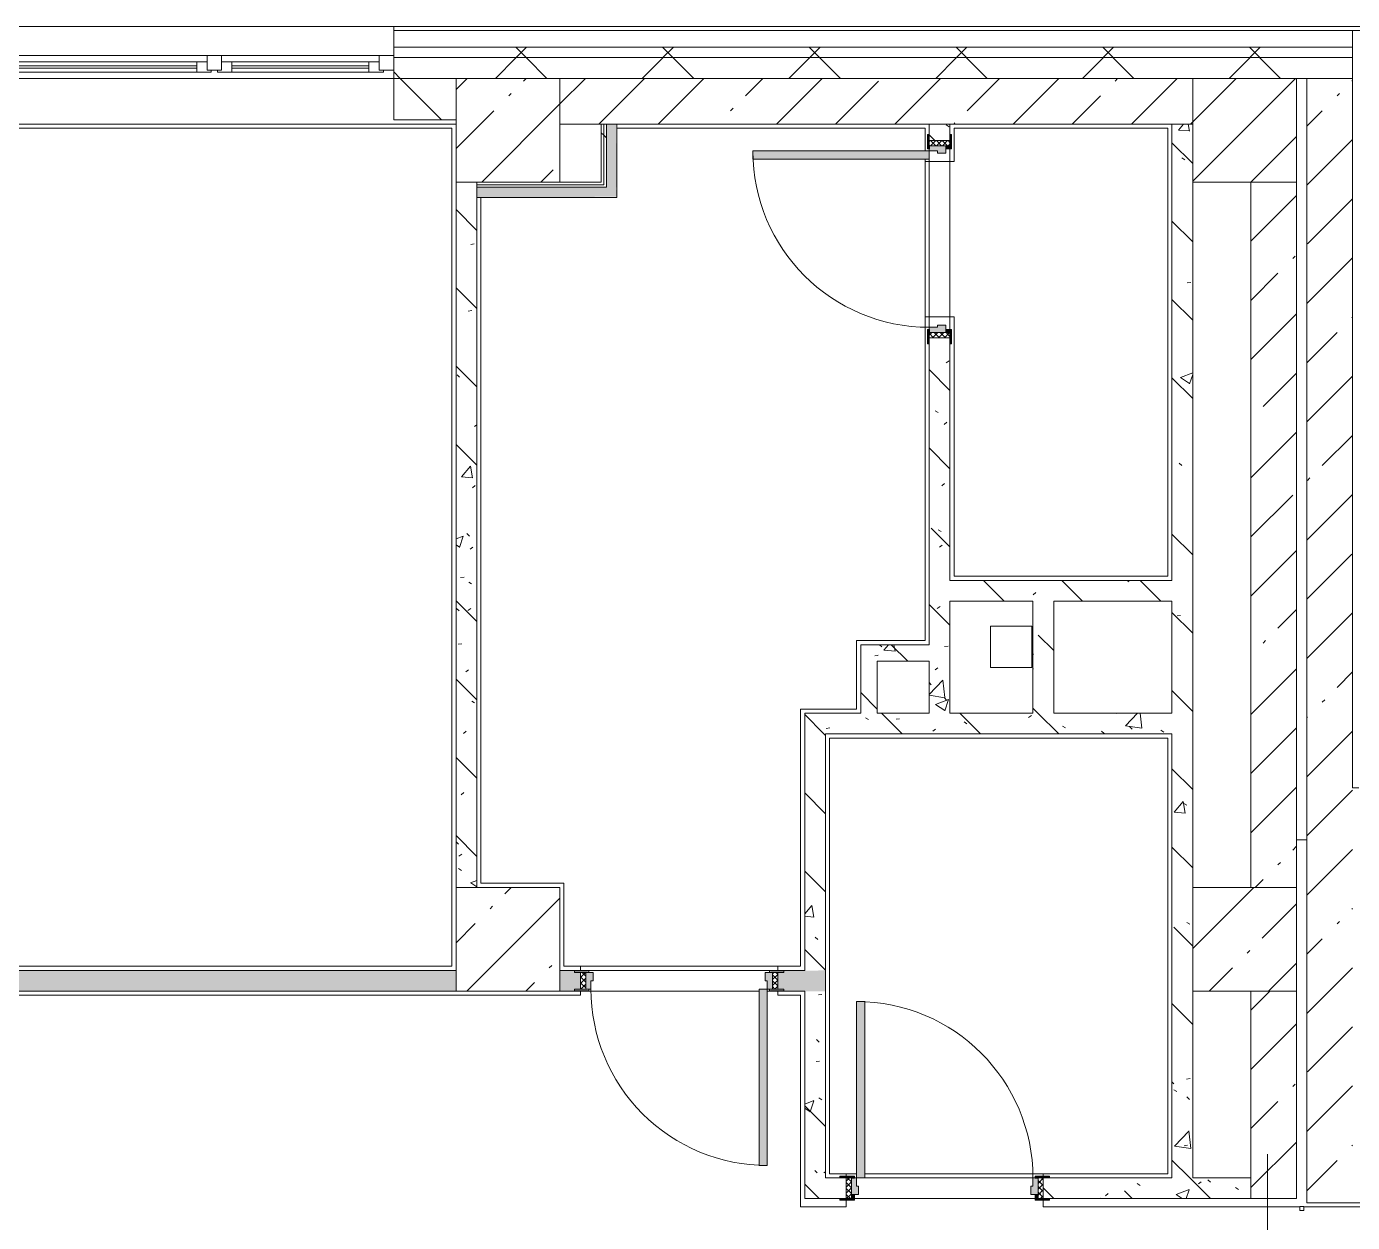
# Model space of a CAD drawing. Header units: millimetres. Extents: x 1311 to 195818, y -8553 to 29000.
# Drawn here: x 147388 to 153778, y 21585 to 27350 of the extents above; entities that cross this region are included whole.
import ezdxf

# ---------------------------------------------------------------- set-up
doc = ezdxf.new("R2010")
doc.units = ezdxf.units.MM
for name, color, linetype, lineweight, true_color in [('A-DOOR-1', 7, 'Continuous', 5, 0xaaaaaa), ('A-DOOR-2', 7, 'Continuous', 5, 0xe2e2e2), ('A-DOOR-FRAM-1', 7, 'Continuous', 5, 0xe2e2e2), ('A-DOOR-FRAM-2', 7, 'Continuous', 5, 0xaaaaaa), ('A-FLOR-1', 7, 'Continuous', 5, 0xaaaaaa), ('I-WALL-2', 7, 'Continuous', 5, 0xe7e7e7), ('I-WALL-6', 7, 'Continuous', 5, 0x787878)]:
    doc.layers.add(name, color=color, linetype=linetype, lineweight=lineweight, true_color=true_color)
for name, color, linetype, lineweight in [('A-GLAZ-2', 7, 'Continuous', 5), ('A-WALL', 7, 'Continuous', 9), ('A-WALL-3', 7, 'Continuous', 5), ('I-WALL-4', 7, 'Continuous', 5), ('S-COLS-4', 7, 'Continuous', 5), ('Оси', 7, 'Continuous', 9)]:
    doc.layers.add(name, color=color, linetype=linetype, lineweight=lineweight)
pattern_1 = [(45, (68808.4, 0), (-285.1231, 285.1231), []), (45, (69093.5, 0), (-285.1231, 285.1231), [504.031, -100.806, 16.764, -84.042])]
pattern_2 = [(135, (1826.41, 114.685), (-14.14214, -14.14214), []), (225, (1826.41, 114.685), (14.14214, -14.14214), [])]
pattern_3 = [(45, (-296.384, 114.685), (-14.1421, 14.1421), []), (135, (-296.384, 114.685), (-14.1421, -14.1421), [])]
pattern_4 = [(135, (68808.4, 0), (-377.1708, -377.1708), [533.4, -88.9, 17.78, -88.9]), (135, (68808.4, 376.94), (-377.1708, -377.1708), []), (50, (68808.4, 0), (637.6445, -55.7866), [66.675, -733.425]), (355, (68808.4, 0), (-123.3494, 668.699), [53.34, -586.74]), (100.451, (68861.5, -4.65), (514.299, 612.908), [56.665, -623.315]), (46.184, (68808.4, 177.8), (948.7764, -147.15), [100.012, -1100.137]), (96.636, (68887.5, 165.5), (830.909, 865.997), [84.998, -934.973]), (351.184, (68808.4, 177.8), (830.918, 865.988), [80.01, -880.11]), (21, (68897.3, 133.35), (530.6506, -357.9283), [66.675, -733.425]), (326, (68897.3, 133.35), (216.308, 644.6585), [53.34, -586.74]), (71.451, (68941.5, 103.5), (746.9596, 286.7243), [56.665, -623.315]), (37.5, (68808.4, 0), (10.81053, 295.9426), [16.764, -562.864, 16.764, -578.866, -588.962]), (37.5, (68808.4, 0), (10.81053, 295.9426), [-1175.258, 16.764, -572.198]), (7.5, (68808.4, 0), (233.8692, 350.6318), [16.764, -322.834, 16.764, -549.529, -224.472]), (7.5, (68808.4, 0), (233.8692, 350.6318), [-905.891, 16.764, -207.708]), (327.5, (68610.14, 0), (474.5678, -20.0513), [16.764, -205.486, 16.764, -676.656, -920.115]), (327.5, (68610.14, 0), (474.5678, -20.0513), [-915.67, 16.764, -903.351]), (317.5, (68521.24, 0), (518.4522, 88.9934), [16.764, -272.161, 16.764, -443.738, -653.415]), (317.5, (68521.24, 0), (518.4522, 88.9934), [-749.427, 16.764, -636.651])]
pattern_5 = [(45, (68808.4, 0), (-353.5534, 353.5534), []), (135, (68808.4, 0), (-353.5534, -353.5534), [])]
pattern_6 = [(45, (68808.4, 0), (-530.33, 530.33), []), (135, (68808.4, 0), (-530.33, -530.33), [])]

# ---------------------------------------------------------------- blocks, each defined once
blk = doc.blocks.new('BSC_Колонна _Прямоугольная - 500х500-23287078-1_11_1_птичка')
at = {"layer": 'S-COLS-4'}
h = blk.add_hatch(dxfattribs=at)
h.set_pattern_fill('FP_122', color=256, style=0, pattern_type=2)
h.set_pattern_definition([(45, (-84450, -22950), (-285.1231, 285.1231), []), (45, (-84164.88, -22950), (-285.1231, 285.1231), [504.031, -100.806, 16.764, -84.042])])
h.paths.add_polyline_path([(-250, -250), (250, -250), (250, 250), (-250, 250), (-250, 49.6)])
for p, q in [((250, 250), (-250, 250)), ((-250, 250), (-250, -250)), ((250, -250), (250, 250)), ((-250, -250), (250, -250))]:
    blk.add_line(p, q, dxfattribs=at)
blk = doc.blocks.new('110_Дверь_СКБ_1Ст_Внутренняя1 - Д-9_ ДОО_Дв_950x2100h_Цеха_ ПУИ_ Помещение персонала_ Моечные_ Тамбур-18976848-1_11_1_птичка')
at = {"layer": 'A-DOOR-1'}
h = blk.add_hatch(dxfattribs=at)
h.set_pattern_fill('FP_138', color=256, style=0, pattern_type=2)
h.set_pattern_definition(pattern_2)
h.paths.add_polyline_path([(462.5, 40), (462.5, -40), (487.5, -40), (487.5, 40)])
at = {"layer": 'A-DOOR-2'}
h = blk.add_hatch(color=256, dxfattribs=at)
h.paths.add_polyline_path([(517.5, 48), (447.5, 48), (462.5, 40), (517.5, 41.1)])
h.paths.add_polyline_path([(-437.5, 48), (-492.5, 48), (-492.5, 40), (-437.5, 40), (-422.5, 48)])
h = blk.add_hatch(color=256, dxfattribs=at)
h.paths.add_polyline_path([(437.5, 40), (437.5, 0), (427.5, 0), (427.5, -40), (462.5, -40), (462.5, 40), (447.5, 40)])
h.paths.add_polyline_path([(-422.5, 40), (-437.5, 40), (-437.5, -40), (-402.5, -40), (-402.5, 0), (-412.5, 0), (-412.5, 40)])
h = blk.add_hatch(color=256, dxfattribs=at)
h.paths.add_polyline_path([(462.5, -40), (447.5, -48), (517.5, -48), (512.3, -40), (487.5, -40)])
h.paths.add_polyline_path([(-437.5, -40), (-492.5, -40), (-492.5, -48), (-422.5, -48)])
at = {"layer": 'A-DOOR-FRAM-1'}
blk.add_hatch(color=256, dxfattribs=at).paths.add_polyline_path([(-372.5, 890), (-412.5, 890), (-412.5, 40), (-372.5, 40), (-372.5, 704.6)])
at = {"layer": 'A-DOOR-FRAM-2'}
h = blk.add_hatch(dxfattribs=at)
h.set_pattern_fill('FP_139', color=256, style=0, pattern_type=2)
h.set_pattern_definition(pattern_3)
h.paths.add_polyline_path([(-462.5, 40), (-462.5, -40), (-437.5, -40), (-437.5, 40)])
at = {"layer": 'A-DOOR-1'}
for p, q in [((-412.5, 890), (-412.5, 40)), ((-372.5, 890), (-412.5, 890)), ((-372.5, 40), (-372.5, 890)), ((-422.5, 48), (-492.5, 48)), ((-492.5, 48), (-492.5, 40)), ((-492.5, 40), (-437.5, 40)), ((-437.5, 40), (-422.5, 40)), ((-422.5, 40), (-422.5, 48)), ((-412.5, 40), (-372.5, 40)), ((517.5, 48), (447.5, 48)), ((447.5, 48), (447.5, 40)), ((447.5, 40), (462.5, 40)), ((462.5, 40), (517.5, 40)), ((517.5, 40), (517.5, 48)), ((-492.5, -40), (-492.5, -48)), ((-437.5, -40), (-492.5, -40)), ((-492.5, -48), (-422.5, -48)), ((-422.5, -40), (-437.5, -40)), ((-422.5, -48), (-422.5, -40)), ((462.5, -40), (447.5, -40)), ((447.5, -40), (447.5, -48)), ((447.5, -48), (517.5, -48)), ((517.5, -40), (462.5, -40)), ((517.5, -48), (517.5, -40))]:
    blk.add_line(p, q, dxfattribs=at)
blk.add_arc((-412.5, 40), 850, 360, 90, dxfattribs=at)
at = {"layer": 'A-DOOR-FRAM-2'}
for p, q in [((-437.5, 40), (-462.5, 40)), ((-462.5, 40), (-462.5, -40)), ((-412.5, 40), (-437.5, 40)), ((-437.5, 40), (-437.5, -40)), ((-437.5, -40), (-437.5, 40)), ((-412.5, 0), (-412.5, 40)), ((-402.5, 0), (-412.5, 0)), ((-402.5, -40), (-402.5, 0)), ((437.5, 0), (427.5, 0)), ((427.5, 0), (427.5, -40)), ((437.5, 40), (437.5, 0)), ((462.5, 40), (437.5, 40)), ((462.5, -40), (462.5, 40)), ((487.5, 40), (462.5, 40)), ((462.5, 40), (462.5, -40)), ((487.5, -40), (487.5, 40)), ((-462.5, -40), (-437.5, -40)), ((-437.5, -40), (-402.5, -40)), ((427.5, -40), (462.5, -40)), ((462.5, -40), (487.5, -40))]:
    blk.add_line(p, q, dxfattribs=at)
blk = doc.blocks.new('110_Дверь_СКБ_1Ст_Внутренняя1 - Д-7_п__950x2100h_Туалет-32105350-1_11_1_птичка')
at = {"layer": 'A-DOOR-1'}
h = blk.add_hatch(dxfattribs=at)
h.set_pattern_fill('FP_138', color=256, style=0, pattern_type=2)
h.set_pattern_definition(pattern_2)
h.paths.add_polyline_path([(487.5, -50), (487.5, 50), (462.5, 50), (463.3, -50)])
at = {"layer": 'A-DOOR-2'}
h = blk.add_hatch(color=256, dxfattribs=at)
h.paths.add_polyline_path([(437.5, -30), (462.5, -30), (462.5, 50), (437.5, 50), (437.5, 10), (427.5, 10), (427.5, -30)])
h.paths.add_polyline_path([(-437.5, -30), (-402.5, -30), (-402.5, 10), (-412.5, 10), (-412.5, 50), (-437.5, 50)])
at = {"layer": 'A-DOOR-FRAM-1'}
for points in [[(-372.5, 50), (-372.5, 900), (-412.5, 900), (-412.5, 50)], [(-437.5, 50), (-422.5, 50), (-422.5, 58), (-492.5, 58), (-492.5, 50), (-462.5, 50)], [(517.5, 50), (517.5, 58), (447.5, 58), (447.5, 50), (492.2, 50)], [(-492.5, -58), (-422.5, -58), (-422.5, -50), (-492.5, -50)], [(-437.5, -50), (-422.5, -50), (-422.5, -30), (-437.5, -30)], [(462.5, -50), (462.5, -30), (447.5, -30), (447.5, -50)], [(468.2, -58), (517.5, -58), (517.5, -50), (447.5, -50), (447.5, -58)]]:
    blk.add_hatch(color=256, dxfattribs=at).paths.add_polyline_path(points)
at = {"layer": 'A-DOOR-FRAM-2'}
h = blk.add_hatch(dxfattribs=at)
h.set_pattern_fill('FP_139', color=256, style=0, pattern_type=2)
h.set_pattern_definition(pattern_3)
h.paths.add_polyline_path([(-437.5, -50), (-437.5, 50), (-462.5, 50), (-462.5, -50)])
at = {"layer": 'A-DOOR-1'}
for p, q in [((-412.5, 900), (-412.5, 50)), ((-372.5, 900), (-412.5, 900)), ((-372.5, 50), (-372.5, 900)), ((-412.5, 50), (-372.5, 50))]:
    blk.add_line(p, q, dxfattribs=at)
blk.add_arc((-412.5, 50), 850, 360, 90, dxfattribs=at)
at = {"layer": 'A-DOOR-FRAM-2'}
for p, q in [((-422.5, 58), (-492.5, 58)), ((-492.5, 58), (-492.5, 50)), ((-492.5, 50), (-422.5, 50)), ((-437.5, 50), (-462.5, 50)), ((-462.5, 50), (-462.5, -50)), ((-412.5, 50), (-437.5, 50)), ((-437.5, 50), (-437.5, -30)), ((-437.5, -50), (-437.5, 50)), ((-422.5, 50), (-437.5, 50)), ((-437.5, 50), (-437.5, 49)), ((-437.5, 49), (-422.5, 49)), ((-422.5, 50), (-422.5, 58)), ((-422.5, 49), (-422.5, 50)), ((-412.5, 10), (-412.5, 50)), ((-402.5, 10), (-412.5, 10)), ((-402.5, -30), (-402.5, 10)), ((437.5, 10), (427.5, 10)), ((427.5, 10), (427.5, -30)), ((437.5, 50), (437.5, 10)), ((462.5, 50), (437.5, 50)), ((517.5, 58), (447.5, 58)), ((447.5, 58), (447.5, 50)), ((462.5, 50), (447.5, 50)), ((447.5, 50), (447.5, 49)), ((447.5, 50), (517.5, 50)), ((447.5, 49), (462.5, 49)), ((462.5, -30), (462.5, 50)), ((487.5, 50), (462.5, 50)), ((462.5, 50), (462.5, -50)), ((462.5, 49), (462.5, 50)), ((487.5, -50), (487.5, 50)), ((517.5, 50), (517.5, 58)), ((-422.5, -50), (-492.5, -50)), ((-492.5, -50), (-492.5, -58)), ((-492.5, -58), (-422.5, -58)), ((-462.5, -50), (-437.5, -50)), ((-437.5, -30), (-402.5, -30)), ((-422.5, -30), (-437.5, -30)), ((-437.5, -30), (-437.5, -50)), ((-437.5, -50), (-422.5, -50)), ((-422.5, -50), (-422.5, -30)), ((-422.5, -58), (-422.5, -50)), ((427.5, -30), (462.5, -30)), ((462.5, -30), (447.5, -30)), ((447.5, -30), (447.5, -50)), ((447.5, -50), (462.5, -50)), ((517.5, -50), (447.5, -50)), ((447.5, -50), (447.5, -58)), ((447.5, -58), (517.5, -58)), ((462.5, -50), (462.5, -30)), ((462.5, -50), (487.5, -50)), ((517.5, -58), (517.5, -50))]:
    blk.add_line(p, q, dxfattribs=at)
blk = doc.blocks.new('110_Дверь_СКБ_1Ст_Внутренняя1 - Д-7_л__950x2100h_Туалет-32089464-1_11_1_птичка')
at = {"layer": 'A-DOOR-1'}
h = blk.add_hatch(dxfattribs=at)
h.set_pattern_fill('FP_138', color=256, style=0, pattern_type=2)
h.set_pattern_definition(pattern_2)
h.paths.add_polyline_path([(462.5, -50), (487.5, -50), (487.5, 50), (462.5, 50)])
at = {"layer": 'A-DOOR-2'}
h = blk.add_hatch(color=256, dxfattribs=at)
h.paths.add_polyline_path([(-437.5, -30), (-402.5, -30), (-402.5, 10), (-412.5, 10), (-412.5, 50), (-437.5, 50)])
h.paths.add_polyline_path([(427.5, 10), (427.5, -30), (462.5, -30), (462.5, 50), (437.5, 50), (437.5, 10)])
at = {"layer": 'A-DOOR-FRAM-1'}
for points in [[(397.5, 50), (437.5, 50), (437.5, 900), (397.5, 900), (397.5, 70)], [(-492.5, 50), (-422.5, 50), (-422.5, 58), (-492.5, 58)], [(447.5, 50), (517.5, 50), (517.5, 58), (447.5, 58)], [(-492.5, -50), (-492.5, -58), (-422.5, -58), (-422.5, -50), (-462.5, -50)], [(-437.5, -50), (-422.5, -50), (-422.5, -30), (-437.5, -30)], [(447.5, -50), (462.5, -50), (462.5, -30), (447.5, -30)], [(447.5, -58), (517.5, -58), (517.5, -50), (447.5, -50)]]:
    blk.add_hatch(color=256, dxfattribs=at).paths.add_polyline_path(points)
at = {"layer": 'A-DOOR-FRAM-2'}
h = blk.add_hatch(dxfattribs=at)
h.set_pattern_fill('FP_139', color=256, style=0, pattern_type=2)
h.set_pattern_definition(pattern_3)
h.paths.add_polyline_path([(-462.5, -50), (-437.5, -50), (-437.5, 50), (-462.5, 50)])
at = {"layer": 'A-DOOR-1'}
for p, q in [((437.5, 900), (397.5, 900)), ((397.5, 900), (397.5, 50)), ((437.5, 50), (437.5, 900)), ((397.5, 50), (437.5, 50))]:
    blk.add_line(p, q, dxfattribs=at)
blk.add_arc((437.5, 50), 850, 90, 180, dxfattribs=at)
at = {"layer": 'A-DOOR-FRAM-2'}
for p, q in [((-422.5, 58), (-492.5, 58)), ((-492.5, 58), (-492.5, 50)), ((-492.5, 50), (-422.5, 50)), ((-437.5, 50), (-462.5, 50)), ((-462.5, 50), (-462.5, -50)), ((-412.5, 50), (-437.5, 50)), ((-437.5, 50), (-437.5, -30)), ((-437.5, -50), (-437.5, 50)), ((-422.5, 50), (-437.5, 50)), ((-437.5, 50), (-437.5, 49)), ((-437.5, 49), (-422.5, 49)), ((-422.5, 50), (-422.5, 58)), ((-422.5, 49), (-422.5, 50)), ((-412.5, 10), (-412.5, 50)), ((-402.5, 10), (-412.5, 10)), ((-402.5, -30), (-402.5, 10)), ((437.5, 10), (427.5, 10)), ((427.5, 10), (427.5, -30)), ((437.5, 50), (437.5, 10)), ((462.5, 50), (437.5, 50)), ((517.5, 58), (447.5, 58)), ((447.5, 58), (447.5, 50)), ((462.5, 50), (447.5, 50)), ((447.5, 50), (447.5, 49)), ((447.5, 50), (517.5, 50)), ((447.5, 49), (462.5, 49)), ((462.5, -30), (462.5, 50)), ((487.5, 50), (462.5, 50)), ((462.5, 50), (462.5, -50)), ((462.5, 49), (462.5, 50)), ((487.5, -50), (487.5, 50)), ((517.5, 50), (517.5, 58)), ((-422.5, -50), (-492.5, -50)), ((-492.5, -50), (-492.5, -58)), ((-492.5, -58), (-422.5, -58)), ((-462.5, -50), (-437.5, -50)), ((-437.5, -30), (-402.5, -30)), ((-422.5, -30), (-437.5, -30)), ((-437.5, -30), (-437.5, -50)), ((-437.5, -50), (-422.5, -50)), ((-422.5, -50), (-422.5, -30)), ((-422.5, -58), (-422.5, -50)), ((427.5, -30), (462.5, -30)), ((462.5, -30), (447.5, -30)), ((447.5, -30), (447.5, -50)), ((447.5, -50), (462.5, -50)), ((517.5, -50), (447.5, -50)), ((447.5, -50), (447.5, -58)), ((447.5, -58), (517.5, -58)), ((462.5, -50), (462.5, -30)), ((462.5, -50), (487.5, -50)), ((517.5, -58), (517.5, -50))]:
    blk.add_line(p, q, dxfattribs=at)
blk = doc.blocks.new('120_Окно_СКБ_2Ст - 120_Окно_СКБ_2Ст 3100х2500 _мал_створка слева_ 2-19089248-1_11_1_птичка')
at = {"layer": 'A-GLAZ-2'}
for p, q in [((-1550, -75), (-1550, -5)), ((-1550, -5), (-1480, -5)), ((1550, -5), (-1550, -5)), ((-1480, -5), (-1480, -75)), ((650, -35), (-1480, -35)), ((-1480, -35), (-1480, -75)), ((-1430, -85), (-1430, -35)), ((-1430, -55), (600, -55)), ((600, -85), (600, -35)), ((650, -75), (650, -5)), ((650, -5), (720, -5)), ((650, -75), (650, -35)), ((720, -5), (720, -75)), ((1480, -35), (720, -35)), ((720, -35), (720, -75)), ((770, -85), (770, -35)), ((770, -55), (1430, -55)), ((1430, -85), (1430, -35)), ((1480, -75), (1480, -5)), ((1480, -5), (1550, -5)), ((1480, -75), (1480, -35)), ((1550, -5), (1550, -75)), ((-1480, -75), (-1550, -75)), ((-1550, -75), (-1500, -75)), ((-1480, -75), (-1500, -75)), ((-1500, -75), (-1500, -85)), ((-1500, -85), (670, -85)), ((670, -85), (-1500, -85)), ((600, -65), (-1430, -65)), ((720, -75), (650, -75)), ((670, -75), (650, -75)), ((670, -75), (700, -75)), ((670, -85), (670, -75)), ((720, -75), (700, -75)), ((700, -75), (700, -85)), ((700, -85), (1500, -85)), ((1500, -85), (700, -85)), ((1430, -65), (770, -65)), ((1550, -75), (1480, -75)), ((1500, -75), (1480, -75)), ((1500, -75), (1550, -75)), ((1500, -85), (1500, -75))]:
    blk.add_line(p, q, dxfattribs=at)
blk = doc.blocks.new('BSC_Колонна _Прямоугольная - 500х500-V159-1_11_1_птичка')
at = {"layer": 'S-COLS-4'}
h = blk.add_hatch(dxfattribs=at)
h.set_pattern_fill('FP_193', color=256, style=0, pattern_type=2)
h.set_pattern_definition([(45, (-80900, -22950), (-285.1231, 285.1231), []), (45, (-80614.88, -22950), (-285.1231, 285.1231), [504.031, -100.806, 16.764, -84.042])])
h.paths.add_polyline_path([(-250, -250), (250, -250), (250, 250), (-250, 250), (-250, -219.8)])
for p, q in [((250, 250), (-250, 250)), ((-250, 250), (-250, -250)), ((250, -250), (250, 250)), ((-250, -250), (250, -250))]:
    blk.add_line(p, q, dxfattribs=at)

msp = doc.modelspace()

# ---------------------------------------------------------------- hatches: boundary and pattern name
at = {"layer": 'A-WALL-3'}
h = msp.add_hatch(dxfattribs=at)
h.set_pattern_fill('FP_120', color=256, style=0, pattern_type=2)
h.set_pattern_definition(pattern_5)
h.paths.add_polyline_path([(152233.5, 27200), (153778.4, 27200), (153778.4, 27250), (149158.4, 27250), (149158.4, 27200), (152033.5, 27200)])
h.paths.add_polyline_path([(139618.4, 27200), (139618.4, 27250), (137018.4, 27250), (137018.4, 27200), (139118.4, 27200)])
h.paths.add_polyline_path([(135568.4, 27200), (135918.4, 27200), (135918.4, 27250), (134968.4, 27250), (134968.4, 27200)])
h.paths.add_polyline_path([(141718.4, 27200), (143058.4, 27200), (143058.4, 27250), (141718.4, 27250), (141718.4, 27210)])
h.paths.add_polyline_path([(146058.4, 27200), (146058.4, 27250), (145158.4, 27250), (145158.4, 27200), (145558.4, 27200)])
h.paths.add_polyline_path([(129568.4, 27200), (129868.4, 27200), (129868.4, 27250), (128813.4, 27250), (128813.4, 27200), (129273.4, 27200)])
h.paths.add_polyline_path([(126513.4, 27200), (126513.4, 27250), (125668.4, 27250), (125668.4, 27200)])
h.paths.add_polyline_path([(122968.4, 27200), (123568.4, 27200), (123568.4, 27250), (122668.4, 27250), (122668.4, 27200)])
h.paths.add_polyline_path([(116968.4, 27200), (117568.4, 27200), (117568.4, 27250), (116468.4, 27250), (116468.4, 27200)])
h.paths.add_polyline_path([(120568.4, 27200), (120568.4, 27250), (119668.4, 27250), (119668.4, 27200)])
h.paths.add_polyline_path([(112564.1, 27200), (113368.4, 27200), (113368.4, 27250), (110968.4, 27250), (110968.4, 27200), (111588.4, 27200)])
h = msp.add_hatch(dxfattribs=at)
h.set_pattern_fill('FP_120', color=256, style=0, pattern_type=2)
h.set_pattern_definition(pattern_5)
h.paths.add_polyline_path([(111568.4, 27100), (113368.4, 27100), (113368.4, 27200), (110968.4, 27200), (110968.4, 27100)])
h.paths.add_polyline_path([(116668.4, 27100), (117568.4, 27100), (117568.4, 27200), (116468.4, 27200), (116468.4, 27100)])
h.paths.add_polyline_path([(152908.4, 27100), (153778.4, 27100), (153773.8, 27200), (149158.4, 27198.1), (149158.4, 27100), (152233.5, 27100)])
h.paths.add_polyline_path([(119668.4, 27100), (120568.4, 27100), (120568.4, 27200), (119668.4, 27200), (119668.4, 27140)])
h.paths.add_polyline_path([(122668.4, 27100), (123568.4, 27100), (123568.4, 27200), (122668.4, 27200), (122668.4, 27140)])
h.paths.add_polyline_path([(137018.4, 27100), (139618.4, 27100), (139618.4, 27200), (137018.4, 27200), (137018.4, 27110), (137050.4, 27110), (137050.4, 27102), (137018.4, 27102)])
h.paths.add_polyline_path([(129868.4, 27100), (129868.4, 27200), (128813.4, 27200), (128813.4, 27100), (129568.4, 27100)])
h.paths.add_polyline_path([(135886.4, 27100), (135886.4, 27102), (135886.4, 27110), (135918.4, 27110), (135918.4, 27200), (134968.4, 27200), (134968.4, 27100), (135868.4, 27100)])
h.paths.add_polyline_path([(126513.4, 27100), (126513.4, 27200), (125668.4, 27200), (125668.4, 27100), (126158.4, 27100)])
h.paths.add_polyline_path([(145558.4, 27100), (146058.4, 27100), (146058.4, 27200), (145158.4, 27200), (145158.4, 27100)])
h.paths.add_polyline_path([(142348.4, 27100), (143058.4, 27100), (143058.4, 27200), (141718.4, 27200), (141718.4, 27100)])
h = msp.add_hatch(dxfattribs=at)
h.set_pattern_fill('FP_102', color=256, style=0, pattern_type=2)
h.set_pattern_definition([(135, (68808.4, 0), (-176.7767, -176.7767), [])])
h.paths.add_polyline_path([(125668.4, 26900), (126513.4, 26900), (126513.4, 27100), (125668.4, 27100), (125668.4, 27091.3)])
h.paths.add_polyline_path([(111568.4, 26900), (113368.4, 26900), (113368.4, 27100), (111568.4, 27100), (111568.4, 27061.4)])
h.paths.add_polyline_path([(119990.4, 26900), (120568.4, 26900), (120568.4, 27100), (119668.4, 27100), (119668.4, 26900), (119968.4, 26900)])
h.paths.add_polyline_path([(149458.4, 26900), (149458.4, 27100), (149158.4, 27100), (149158.4, 26900)])
h.paths.add_polyline_path([(122668.4, 26900), (122968.4, 26900), (122968.4, 27100), (122668.4, 27100), (122668.4, 26969.4)])
h.paths.add_polyline_path([(129868.4, 26900), (129868.4, 27100), (129568.4, 27100), (129568.4, 26900)])
h.paths.add_polyline_path([(145558.4, 26900), (145558.4, 27100), (145158.4, 27100), (145158.4, 26900), (145236.6, 26900)])
h.paths.add_polyline_path([(128813.4, 26900), (128968.4, 26900), (128968.4, 27100), (128813.4, 27100), (128813.4, 26936.5)])
h.paths.add_polyline_path([(135868.4, 26900), (135868.4, 27100), (135568.4, 27100), (135568.4, 26900)])
h.paths.add_polyline_path([(137014.4, 26900), (139118.4, 26900), (139118.4, 27100), (137014.4, 27100), (137014.4, 27091.3)])
h.paths.add_polyline_path([(143058.4, 26900), (143058.4, 27100), (142848.4, 27100), (142848.4, 26900)])
h.paths.add_polyline_path([(142348.4, 26900), (142348.4, 27100), (141718.4, 27100), (141718.4, 26900)])
h.paths.add_polyline_path([(116468.4, 26900), (116968.4, 26900), (116968.4, 27100), (116468.4, 27100), (116468.4, 27079.6)])
at = {"layer": 'I-WALL-2'}
for points in [[(150183.4, 26575), (150233.4, 26575), (150228.4, 26880), (150183.4, 26880), (150183.4, 26587.5)], [(149695.8, 26525), (150233.4, 26530), (150228.4, 26575), (149558.4, 26575), (149558.4, 26525), (149581.5, 26525)]]:
    msp.add_hatch(color=256, dxfattribs=at).paths.add_polyline_path(points)
at = {"layer": 'I-WALL-4'}
h = msp.add_hatch(dxfattribs=at)
h.set_pattern_fill('FP_101', color=256, style=0, pattern_type=2)
h.set_pattern_definition(pattern_1)
h.paths.add_polyline_path([(151838.4, 26880), (153008.4, 26880), (153008.4, 27100), (149958.4, 27100), (149958.4, 26880), (151738.4, 26880)])
h = msp.add_hatch(dxfattribs=at)
h.set_pattern_fill('FP_101', color=256, style=0, pattern_type=2)
h.set_pattern_definition(pattern_1)
h.paths.add_polyline_path([(153678.4, 21680), (153778.4, 21680), (153778.4, 27100), (153558.4, 27100), (153558.4, 21680)])
h = msp.add_hatch(dxfattribs=at)
h.set_pattern_fill('FP_212', color=256, style=0, pattern_type=2)
h.set_pattern_definition(pattern_6)
h.paths.add_polyline_path([(150170.9, 26600), (150170.9, 26880), (150158.4, 26880), (150158.4, 26600)])
h = msp.add_hatch(dxfattribs=at)
h.set_pattern_fill('FP_212', color=256, style=0, pattern_type=2)
h.set_pattern_definition(pattern_6)
h.paths.add_polyline_path([(150181.2, 26587.5), (150183.4, 26587.5), (150183.4, 26880), (150170.9, 26880), (150170.9, 26587.5)])
h = msp.add_hatch(dxfattribs=at)
h.set_pattern_fill('FP_101', color=256, style=0, pattern_type=2)
h.set_pattern_definition(pattern_1)
h.paths.add_polyline_path([(153409, 23200), (153508.4, 23200), (153508.4, 26600), (153288.4, 26600), (153288.4, 23200), (153297.2, 23200)])
h = msp.add_hatch(dxfattribs=at)
h.set_pattern_fill('FP_101', color=256, style=0, pattern_type=2)
h.set_pattern_definition(pattern_1)
h.paths.add_polyline_path([(153354.9, 21700), (153508.4, 21700), (153508.4, 22700), (153288.4, 22700), (153288.4, 21700)])
at = {"layer": 'I-WALL-6'}
h = msp.add_hatch(dxfattribs=at)
h.set_pattern_fill('FP_131', color=256, style=0, pattern_type=2)
h.set_pattern_definition(pattern_4)
h.paths.add_polyline_path([(151738.4, 23940), (151838.4, 23940), (151838.4, 25850), (151738.4, 25850), (151738.4, 24040)])
h.paths.add_polyline_path([(151738.4, 26800), (151838.4, 26800), (151838.4, 26880), (151738.4, 26880), (151738.4, 26830)])
h = msp.add_hatch(dxfattribs=at)
h.set_pattern_fill('FP_131', color=256, style=0, pattern_type=2)
h.set_pattern_definition(pattern_4)
h.paths.add_polyline_path([(153008.4, 21800), (153008.4, 26880), (152908.4, 26880), (152908.4, 21800)])
h = msp.add_hatch(dxfattribs=at)
h.set_pattern_fill('FP_131', color=256, style=0, pattern_type=2)
h.set_pattern_definition(pattern_4)
h.paths.add_polyline_path([(149458.4, 23200), (149558.4, 23200), (149558.4, 26600), (149458.4, 26600), (149458.4, 23220)])
h = msp.add_hatch(dxfattribs=at)
h.set_pattern_fill('FP_131', color=256, style=0, pattern_type=2)
h.set_pattern_definition(pattern_4)
h.paths.add_polyline_path([(152095.2, 24580), (152908.4, 24580), (152908.4, 24680), (151838.4, 24680), (151838.4, 24580), (152033.5, 24580)])
h = msp.add_hatch(dxfattribs=at)
h.set_pattern_fill('FP_131', color=256, style=0, pattern_type=2)
h.set_pattern_definition(pattern_4)
h.paths.add_polyline_path([(152338.4, 24040), (152338.4, 24580), (152238.4, 24580), (152238.4, 24040)])
h = msp.add_hatch(dxfattribs=at)
h.set_pattern_fill('FP_131', color=256, style=0, pattern_type=2)
h.set_pattern_definition(pattern_4)
h.paths.add_polyline_path([(151472.5, 24040), (151488.4, 24040), (151488.4, 24370), (151408.4, 24370), (151408.4, 24040)])
h = msp.add_hatch(dxfattribs=at)
h.set_pattern_fill('FP_131', color=256, style=0, pattern_type=2)
h.set_pattern_definition(pattern_4)
h.paths.add_polyline_path([(151738.4, 24290), (151738.4, 24370), (151488.4, 24370), (151488.4, 24290), (151718.4, 24290)])
h = msp.add_hatch(dxfattribs=at)
h.set_pattern_fill('FP_131', color=256, style=0, pattern_type=2)
h.set_pattern_definition(pattern_4)
h.paths.add_polyline_path([(151738.4, 23940), (151734.2, 24040), (151138.4, 24040), (151138.4, 23940), (151598.2, 23940)])
h = msp.add_hatch(dxfattribs=at)
h.set_pattern_fill('FP_131', color=256, style=0, pattern_type=2)
h.set_pattern_definition(pattern_4)
h.paths.add_polyline_path([(152480.7, 23940), (152908.4, 23940), (152908.4, 24040), (151838.4, 24040), (151838.4, 23940), (152033.5, 23940)])
h = msp.add_hatch(dxfattribs=at)
h.set_pattern_fill('FP_131', color=256, style=0, pattern_type=2)
h.set_pattern_definition(pattern_4)
h.paths.add_polyline_path([(151238.4, 22800), (151238.4, 23940), (151138.4, 23940), (151138.4, 22800)])
h = msp.add_hatch(dxfattribs=at)
h.set_pattern_fill('FP_131', color=256, style=0, pattern_type=2)
h.set_pattern_definition(pattern_4)
h.paths.add_polyline_path([(146058.4, 22700), (146158.4, 22700), (146158.4, 22800), (146058.4, 22800), (146058.4, 22709.1)])
h.paths.add_polyline_path([(144977.2, 22700), (145558.4, 22700), (145558.4, 22800), (144553.2, 22800), (144553.2, 22700), (144938.4, 22700)])
h.paths.add_polyline_path([(147508.2, 22700), (149458.4, 22700), (149458.4, 22800), (147258.4, 22800), (147258.4, 22700), (147288.4, 22700)])
h.paths.add_polyline_path([(151008.4, 22700), (151238.4, 22700), (151238.4, 22800), (151038.4, 22798), (151038.4, 22790), (151008.4, 22790), (151008.4, 22710), (151038.4, 22710), (151038.4, 22702), (151008.4, 22702)])
h.paths.add_polyline_path([(150037.6, 22700), (150028.4, 22702), (150028.4, 22710), (150058.4, 22710), (150058.4, 22790), (150028.4, 22790), (150028.4, 22798), (149958.4, 22796.4), (149958.4, 22700), (150028.4, 22700)])
h.paths.add_polyline_path([(139048.4, 22700), (139118.4, 22704), (139118.4, 22800), (139018.4, 22800), (139018.4, 22700)])
h.paths.add_polyline_path([(142348.4, 22700), (142348.4, 22800), (139618.4, 22800), (139618.4, 22700), (142328.4, 22700)])
h.paths.add_polyline_path([(137118.4, 22700), (137918.4, 22700), (137918.4, 22800), (137118.4, 22800)])
h.paths.add_polyline_path([(142868.4, 22700), (143453.2, 22700), (143453.2, 22800), (142848.4, 22800), (142848.4, 22700)])
h = msp.add_hatch(dxfattribs=at)
h.set_pattern_fill('FP_131', color=256, style=0, pattern_type=2)
h.set_pattern_definition(pattern_4)
h.paths.add_polyline_path([(151138.4, 21800), (151238.4, 21800), (151238.4, 22700), (151138.4, 22700), (151138.4, 22482.3)])
h = msp.add_hatch(dxfattribs=at)
h.set_pattern_fill('FP_131', color=256, style=0, pattern_type=2)
h.set_pattern_definition(pattern_4)
h.paths.add_polyline_path([(152289.7, 21700), (153288.4, 21700), (153288.4, 21800), (152288.4, 21800), (152288.4, 21700)])
h.paths.add_polyline_path([(151138.4, 21700), (151338.4, 21700), (151338.4, 21800), (151138.4, 21800)])
at = {"layer": 'S-COLS-4'}
h = msp.add_hatch(dxfattribs=at)
h.set_pattern_fill('FP_101', color=256, style=0, pattern_type=2)
h.set_pattern_definition(pattern_1)
h.paths.add_polyline_path([(149558.4, 26600), (149958.4, 26600), (149958.4, 27100), (149458.4, 27100), (149458.4, 26600)])
h = msp.add_hatch(dxfattribs=at)
h.set_pattern_fill('FP_101', color=256, style=0, pattern_type=2)
h.set_pattern_definition(pattern_1)
h.paths.add_polyline_path([(153134.1, 26600), (153508.4, 26600), (153508.4, 27100), (153008.4, 27100), (153008.4, 26600)])

# ---------------------------------------------------------------- linework, layer by layer
at = {"layer": 'A-FLOR-1'}
for p, q in [((149438.4, 26860), (146078.4, 26860)), ((149438.4, 22820), (149438.4, 26860)), ((151718.4, 26860), (150233.4, 26860)), ((151718.4, 26750), (151718.4, 26860)), ((152888.4, 26860), (151858.4, 26860)), ((151858.4, 26860), (151858.4, 26700)), ((152888.4, 24700), (152888.4, 26860)), ((151718.4, 24390), (151718.4, 26710)), ((151858.4, 26700), (151718.4, 26700)), ((149578.4, 26525), (149578.4, 23220)), ((151718.4, 25950), (151858.4, 25950)), ((151858.4, 25950), (151858.4, 24700)), ((151858.4, 24700), (152888.4, 24700)), ((152033.5, 24459.9), (152233.5, 24459.9)), ((152033.5, 24259.9), (152033.5, 24459.9)), ((152233.5, 24459.9), (152233.5, 24259.9)), ((151388.4, 24060), (151388.4, 24390)), ((151388.4, 24390), (151718.4, 24390)), ((152233.5, 24259.9), (152033.5, 24259.9)), ((151118.4, 22820), (151118.4, 24060)), ((151118.4, 24060), (151388.4, 24060)), ((152888.4, 23920), (151258.4, 23920)), ((151258.4, 23920), (151258.4, 21820)), ((152888.4, 21820), (152888.4, 23920)), ((153558.4, 23430), (153508.4, 23430)), ((149578.4, 23220), (149978.4, 23220)), ((149978.4, 23220), (149978.4, 22820)), ((146248.4, 22820), (149438.4, 22820)), ((149978.4, 22820), (151118.4, 22820)), ((150058.4, 22820), (150058.4, 22800)), ((151008.4, 22800), (151008.4, 22820)), ((150058.4, 22700), (150058.4, 22680)), ((151008.4, 22680), (151008.4, 22700)), ((150058.4, 22680), (147258.4, 22680)), ((151118.4, 22680), (151008.4, 22680)), ((151118.4, 21660), (151118.4, 22680)), ((151258.4, 21820), (151388.4, 21820)), ((151338.4, 21820), (151338.4, 21808)), ((151428.4, 21820), (152888.4, 21820)), ((152288.4, 21808), (152288.4, 21820)), ((151338.4, 21692), (151338.4, 21660)), ((152288.4, 21660), (152288.4, 21692)), ((151338.4, 21660), (151118.4, 21660)), ((153524.4, 21660), (152288.4, 21660)), ((154243.1, 21660), (153544.4, 21660))]:
    msp.add_line(p, q, dxfattribs=at)
at = {"layer": 'A-WALL'}
for p, q in [((153931.4, 27330), (149158.4, 27330)), ((153778.4, 27100), (153778.4, 27330)), ((153778.4, 27250), (149158.4, 27250)), ((153778.4, 27200), (149158.4, 27200)), ((149458.4, 27100), (149158.4, 27100)), ((149158.4, 27100), (149458.4, 27100)), ((150233.4, 26880), (150158.4, 26880)), ((150170.9, 26880), (150170.9, 26587.5)), ((150183.4, 26880), (150183.4, 26575)), ((151838.4, 26880), (151738.4, 26880)), ((152908.4, 26880), (153008.4, 26880)), ((150170.9, 26587.5), (149558.4, 26587.5)), ((150183.4, 26575), (149558.4, 26575)), ((153288.4, 21800), (153288.4, 21700))]:
    msp.add_line(p, q, dxfattribs=at)
at = {"layer": 'A-WALL-3'}
for p, q in [((153778.4, 27350), (146058.4, 27350)), ((149158.4, 27350), (149158.4, 27100)), ((153936.4, 27350), (153778.4, 27350)), ((149158.4, 27100), (145558.4, 27100)), ((149158.4, 27100), (149158.4, 26900)), ((149458.4, 26900), (149458.4, 27100)), ((149458.4, 27100), (153778.4, 27100)), ((153778.4, 27100), (153778.4, 23680)), ((149158.4, 26900), (149458.4, 26900)), ((153778.4, 23680), (153808.4, 23680)), ((153544.4, 21662), (153524.4, 21662)), ((153524.4, 21662), (153524.4, 21642)), ((153524.4, 21642), (153544.4, 21642)), ((153544.4, 21642), (153544.4, 21662))]:
    msp.add_line(p, q, dxfattribs=at)
at = {"layer": 'I-WALL-4'}
for p, q in [((146058.4, 27100), (149158.4, 27100)), ((153008.4, 27100), (149958.4, 27100)), ((149958.4, 27100), (149958.4, 26880)), ((153008.4, 23200), (153008.4, 27100)), ((153558.4, 27100), (153558.4, 21680)), ((153778.4, 27100), (153558.4, 27100)), ((149458.4, 26880), (146058.4, 26880)), ((149958.4, 26880), (150158.4, 26880)), ((150158.4, 26880), (150158.4, 26600)), ((150233.4, 26880), (151738.4, 26880)), ((150233.4, 26525), (150233.4, 26880)), ((151738.4, 26880), (151738.4, 26830)), ((151838.4, 26830), (151838.4, 26880)), ((151838.4, 26880), (152908.4, 26880)), ((152908.4, 26880), (152908.4, 24680)), ((151838.4, 26760), (151838.4, 25890)), ((151738.4, 25900), (151738.4, 26710)), ((149458.4, 26600), (149458.4, 23200)), ((150158.4, 26600), (149458.4, 26600)), ((149558.4, 26600), (149558.4, 23200)), ((153288.4, 26600), (153288.4, 23200)), ((153508.4, 26600), (153288.4, 26600)), ((153508.4, 23200), (153508.4, 26600)), ((149558.4, 26525), (150233.4, 26525)), ((151738.4, 25820), (151738.4, 24370)), ((151838.4, 24680), (151838.4, 25820)), ((152908.4, 24680), (151838.4, 24680)), ((151838.4, 24040), (151838.4, 24580)), ((151838.4, 24580), (152238.4, 24580)), ((152238.4, 24580), (152238.4, 24040)), ((152338.4, 24580), (152908.4, 24580)), ((152338.4, 24040), (152338.4, 24580)), ((152908.4, 24580), (152908.4, 24040)), ((151738.4, 24370), (151408.4, 24370)), ((151408.4, 24370), (151408.4, 24040)), ((151488.4, 24290), (151738.4, 24290)), ((151488.4, 24040), (151488.4, 24290)), ((151738.4, 24290), (151738.4, 24040)), ((151408.4, 24040), (151138.4, 24040)), ((151138.4, 24040), (151138.4, 22800)), ((151738.4, 24040), (151488.4, 24040)), ((152238.4, 24040), (151838.4, 24040)), ((152908.4, 24040), (152338.4, 24040)), ((151238.4, 23940), (152908.4, 23940)), ((151238.4, 22800), (151238.4, 23940)), ((152908.4, 23940), (152908.4, 21800)), ((149458.4, 22800), (147288.4, 22800)), ((149958.4, 22800), (151138.4, 22800)), ((151238.4, 21800), (151238.4, 22800)), ((147288.4, 22700), (149458.4, 22700)), ((150918.4, 22700), (149958.4, 22700)), ((150958.4, 22700), (151138.4, 22700)), ((151138.4, 22700), (151138.4, 21700)), ((153008.4, 21800), (153008.4, 22700)), ((153288.4, 22700), (153288.4, 21800)), ((153508.4, 21700), (153508.4, 22700)), ((151308.4, 21800), (151238.4, 21800)), ((151428.4, 21800), (152238.4, 21800)), ((152908.4, 21800), (152318.4, 21800)), ((153288.4, 21800), (153008.4, 21800)), ((151138.4, 21700), (151308.4, 21700)), ((152248.4, 21700), (151378.4, 21700)), ((152318.4, 21700), (153508.4, 21700)), ((153558.4, 21680), (154213.1, 21680))]:
    msp.add_line(p, q, dxfattribs=at)
at = {"layer": 'S-COLS-4'}
for p, q in [((149958.4, 27100), (149458.4, 27100)), ((149458.4, 27100), (149458.4, 26600)), ((149958.4, 26600), (149958.4, 27100)), ((153508.4, 27100), (153008.4, 27100)), ((153008.4, 27100), (153008.4, 26600)), ((153508.4, 26600), (153508.4, 27100)), ((149458.4, 26600), (149958.4, 26600)), ((153008.4, 26600), (153508.4, 26600))]:
    msp.add_line(p, q, dxfattribs=at)
at = {"layer": 'Оси'}
msp.add_line((153368.4, 10029.8), (153368.4, 21915.1), dxfattribs=at)

# ---------------------------------------------------------------- block references
at = {"layer": 'A-DOOR-1'}
for name, p, rotation in [('110_Дверь_СКБ_1Ст_Внутренняя1 - Д-7_л__950x2100h_Туалет-32089464-1_11_1_птичка', (151788.4, 26312.5), 90), ('110_Дверь_СКБ_1Ст_Внутренняя1 - Д-9_ ДОО_Дв_950x2100h_Цеха_ ПУИ_ Помещение персонала_ Моечные_ Тамбур-18976848-1_11_1_птичка', (150545.9, 22750), 180)]:
    msp.add_blockref(name, p, dxfattribs=dict(at, rotation=rotation))
msp.add_blockref('110_Дверь_СКБ_1Ст_Внутренняя1 - Д-7_п__950x2100h_Туалет-32105350-1_11_1_птичка', (151800.9, 21750), dxfattribs=at)
at = {"layer": 'A-GLAZ-2'}
msp.add_blockref('120_Окно_СКБ_2Ст - 120_Окно_СКБ_2Ст 3100х2500 _мал_створка слева_ 2-19089248-1_11_1_птичка', (147608.4, 27215), dxfattribs=at)
at = {"layer": 'S-COLS-4'}
for name, p in [('BSC_Колонна _Прямоугольная - 500х500-V159-1_11_1_птичка', (149708.4, 22950)), ('BSC_Колонна _Прямоугольная - 500х500-23287078-1_11_1_птичка', (153258.4, 22950))]:
    msp.add_blockref(name, p, dxfattribs=at)

doc.saveas('drawing.dxf')
